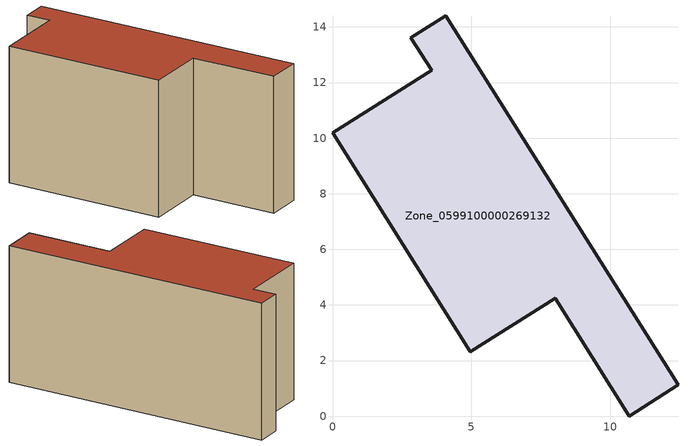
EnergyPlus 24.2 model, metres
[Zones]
Zone_0599100000269132
 floor ground (C_G): 8.01,4.24 4.95,2.31 0,10.19 3.57,12.44 2.82,13.62 4.07,14.4 12.43,1.12 10.67,0 z0
 wall outside (C_F): 3.57,12.44 0,10.19 4.95,2.31 8.01,4.24 10.67,0 12.43,1.12 4.07,14.4 2.82,13.62 3.57,12.44 z0:7.9
 roof outside (C_R): 8.01,4.24 10.67,0 12.43,1.12 4.07,14.4 2.82,13.62 3.57,12.44 0,10.19 4.95,2.31 z7.9
[BUILDING]
Pand.0599100000269132: North Axis=0; Terrain=City; Loads Convergence Tolerance Value=0.04; Temperature Convergence Tolerance Value=0.4; Solar Distribution=FullExterior; Maximum Number of Warmup Days=25; Minimum Number of Warmup Days=1
[Site:Location]
Rotterdam.The.Hague.AP_ZH_NLD Design_Conditions: Latitude=51.96; Longitude=4.45; Time Zone=1; Elevation=-4.5
[SITE:GROUNDTEMPERATURE:BUILDINGSURFACE]
18, 18, 18, 18, 18, 18, 18, 18, 18, 18, 18, 18
[MATERIAL] Thermal Absorptance=0.9; Solar Absorptance=0.7; Visible Absorptance=0.7
Name | Roughness | Thickness | Conductivity | Density | Specific Heat
G.TI.1975-1991 | MediumSmooth | 0.15 | 0.288461 | 540 | 1210
F.TI.1975-1991 | Rough | 0.3 | 0.230769 | 1920 | 840
R.TI.1975-1991 | MediumRough | 0.2 | 0.153846 | 1500 | 1000
[CONSTRUCTION]
C_G: G.TI.1975-1991
C_F: F.TI.1975-1991
C_R: R.TI.1975-1991
[ZONE]
Zone_0599100000269132: Type=1; Multiplier=1; Ceiling Height=Autocalculate; Volume=Autocalculate; Floor Area=autocalculate; Part of Total Floor Area=Yes
[ZONEINFILTRATION:DESIGNFLOWRATE]
Infil_Zone_0599100000269132: Zone or ZoneList or Space or SpaceList=Zone_0599100000269132; Schedule=AlwaysOn; Design Flow Rate Calculation Method=Flow/Area; Flow Rate per Floor Area=0.003; Constant Term Coefficient=1; Temperature Term Coefficient=0; Velocity Term Coefficient=0; Velocity Squared Term Coefficient=0
[HVACTEMPLATE:ZONE:IDEALLOADSAIRSYSTEM]
Zone_0599100000269132: Maximum Heating Supply Air Temperature=50; Minimum Cooling Supply Air Temperature=13; Maximum Heating Supply Air Humidity Ratio=0.0156; Minimum Cooling Supply Air Humidity Ratio=0.0077; Heating Limit=NoLimit; Cooling Limit=NoLimit; Dehumidification Control Type=ConstantSensibleHeatRatio; Cooling Sensible Heat Ratio=0.7; Dehumidification Setpoint=60; Humidification Control Type=None; Humidification Setpoint=30; Outdoor Air Method=None; Outdoor Air Flow Rate per Person=0.00944; Outdoor Air Flow Rate per Zone Floor Area=0; Outdoor Air Flow Rate per Zone=0; Demand Controlled Ventilation Type=None; Outdoor Air Economizer Type=NoEconomizer; Heat Recovery Type=None; Sensible Heat Recovery Effectiveness=0.7; Latent Heat Recovery Effectiveness=0.65
[ZONECONTROL:THERMOSTAT]
ThermostatControl_Zone_0599100000269132: Zone or ZoneList=Zone_0599100000269132; Control Type Schedule=DualSetpointControlType; Control 1=Thermostat_Zone_0599100000269132; Temperature Difference Between Cutout And Setpoint=0
[THERMOSTATSETPOINT:DUALSETPOINT]
Thermostat_Zone_0599100000269132: Heating Setpoint Temperature Schedule=HeatingSetpoint_Zone_0599100000269132; Cooling Setpoint Temperature Schedule=CoolingSetpoint_Zone_0599100000269132
[SCHEDULE:COMPACT]
HeatingSetpoint_Zone_0599100000269132: Through: 12/31, For: AllDays, Until: 24:00, 21
CoolingSetpoint_Zone_0599100000269132: Through: 12/31, For: AllDays, Until: 24:00, 24
DualSetpointControlType: Through: 12/31, For: AllDays, Until: 24:00, 4
AlwaysOn: Through: 12/31, For: AllDays, Until: 24:00, 1
